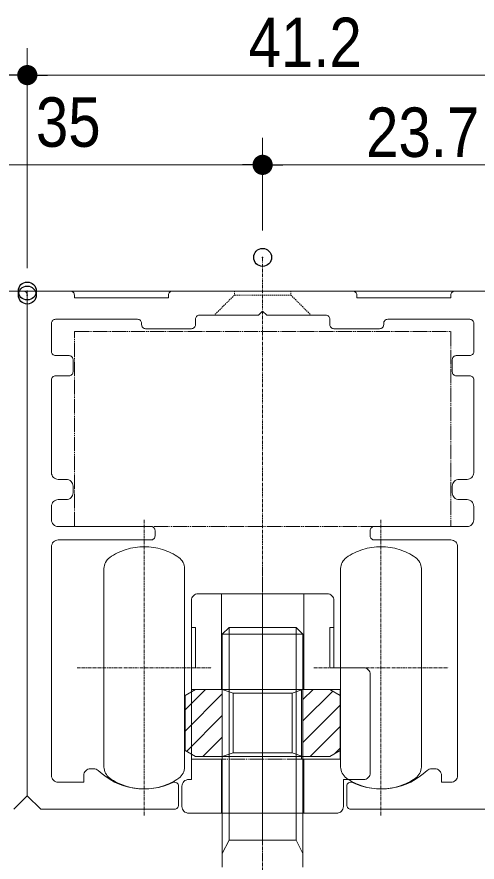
# Model space of a CAD drawing. Units: millimetres, scale not verified. Extents: x -4547 to 4547, y -2284 to 2284.
# Drawn here: x 872.2 to 1128.9, y 397.7 to 868.7 of the extents above; entities that cross this region are included whole.
import ezdxf
from ezdxf.enums import TextEntityAlignment as Align

# ---------------------------------------------------------------- set-up
doc = ezdxf.new("R2010")
doc.units = ezdxf.units.MM
doc.header["$LTSCALE"] = 20
doc.header["$PDMODE"] = 32
doc.header["$PDSIZE"] = 10
for name, pattern in [('USER1', [10.5, 8, -0.5, 0.5, -0.5, 0.5, -0.5]), ('USER2', [2.91, 1.76, -0.4, 0.35, -0.4]), ('USER3', [1.11, 0.71, -0.4])]:
    doc.linetypes.add(name, pattern=pattern)
for name, color, linetype, lineweight in [('0-1_3一般', 7, 'Continuous', 15), ('0-2_2寸法-2', 7, 'Continuous', 15), ('0-3_0', 7, 'Continuous', 25), ('0-5_2寸法-1', 7, 'Continuous', 15)]:
    doc.layers.add(name, color=color, linetype=linetype, lineweight=lineweight)
doc.layers.add('0-4_Defpoints', color=7, linetype='Continuous')
doc.styles.add('ＭＳ Ｐゴシック', font='')
doc.styles.get('ＭＳ Ｐゴシック').set_extended_font_data('MS PGothic')

# ---------------------------------------------------------------- blocks, each defined once
blk = doc.blocks.new('グループ-50')
at = {"layer": '0-1_3一般', "linetype": 'USER2'}
blk.add_line((46997.5, 5582), (46997.5, 8297), dxfattribs=at)
blk = doc.blocks.new('グループ-52')
at = {"layer": '0-1_3一般', "linetype": 'USER1'}
blk.add_lwpolyline([(44897.6, 13869), (49097.6, 13869), (49097.6, 11694), (44897.6, 11694)], close=True, dxfattribs=at)
blk = doc.blocks.new('グループ-53')
at = {"layer": '0-1_3一般'}
for p, q in [((43892.6, 14319), (44327.6, 14319)), ((44372.6, 14274), (44372.6, 9374.3)), ((44372.6, 14124), (44372.6, 14274)), ((44372.6, 8694), (44372.6, 9374.3)), ((44222.6, 8544), (44372.6, 8694))]:
    blk.add_line(p, q, dxfattribs=at)
for start, end in [(45, 90), (0, 45)]:
    blk.add_arc((44327.6, 14274), 45, start, end, dxfattribs=at)
blk.add_blockref('グループ-52', (0, 0), dxfattribs=at)
blk = doc.blocks.new('グループ-54')
at = {"layer": '0-1_3一般', "linetype": 'USER2'}
blk.add_line((46997.6, 8244.4), (46997.6, 14694), dxfattribs=at)
at = {"layer": '0-1_3一般'}
for p, q in [((44372.6, 14319), (44372.6, 8694)), ((44852.6, 14319), (44372.6, 14319)), ((48002.6, 14319), (45992.6, 14319)), ((49937.1, 14319), (49142.6, 14319)), ((44897.6, 14244), (44897.6, 14274)), ((45947.6, 14244), (44897.6, 14244)), ((45947.6, 14274), (45947.6, 14244)), ((48047.6, 14244), (48047.6, 14274)), ((49097.6, 14244), (48047.6, 14244)), ((49097.6, 14274), (49097.6, 14244)), ((46292.6, 14049), (46952.6, 14049)), ((46952.6, 14049), (46997.6, 14094)), ((46997.6, 14094), (47042.6, 14049)), ((47042.6, 14049), (47702.6, 14049)), ((44642.6, 13644), (44642.6, 13959)), ((44687.6, 14004), (45602.6, 14004)), ((45647.6, 13959), (45647.6, 13944)), ((46247.6, 13944), (46247.6, 14004)), ((47747.6, 14004), (47747.6, 13944)), ((48347.6, 13944), (48347.6, 13959)), ((48392.6, 14004), (49307.6, 14004)), ((49352.6, 13959), (49352.6, 13644)), ((45692.6, 13899), (46202.6, 13899)), ((47792.6, 13899), (48302.6, 13899)), ((44837.6, 13599), (44687.6, 13599)), ((49307.6, 13599), (49157.6, 13599)), ((44882.6, 13419), (44882.6, 13554)), ((49112.6, 13554), (49112.6, 13419)), ((44642.6, 12294), (44642.6, 13329)), ((44687.6, 13374), (44837.6, 13374)), ((49157.6, 13374), (49307.6, 13374)), ((49352.6, 13329), (49352.6, 12294)), ((44807.6, 12219), (44717.6, 12219)), ((49277.6, 12219), (49187.6, 12219)), ((44882.6, 12069), (44882.6, 12144)), ((49112.6, 12144), (49112.6, 12069)), ((44717.6, 11994), (44807.6, 11994)), ((49187.6, 11994), (49277.6, 11994)), ((44642.6, 11769), (44642.6, 11919)), ((49352.6, 11919), (49352.6, 11769)), ((45752.6, 11694), (44717.6, 11694)), ((49277.6, 11694), (48242.6, 11694)), ((45797.6, 11589), (45797.6, 11649)), ((48197.6, 11649), (48197.6, 11589)), ((44717.6, 11544), (45752.6, 11544)), ((48242.6, 11544), (49097.6, 11544)), ((44642.6, 8919), (44642.6, 11469)), ((49172.6, 11469), (49172.6, 8919)), ((45111.8, 8994), (45077.6, 8994)), ((48917.6, 8994), (48883.3, 8994)), ((45002.6, 8919), (45002.6, 8844)), ((48992.6, 8844), (48992.6, 8919)), ((45002.6, 8844), (44717.6, 8844)), ((46060.1, 8589), (46060.1, 8799.6)), ((47935.1, 8799.6), (47935.1, 8589)), ((49097.6, 8844), (48992.6, 8844)), ((44372.6, 8694), (44522.6, 8544)), ((44522.6, 8544), (46015.1, 8544)), ((47980.1, 8544), (50177.6, 8544))]:
    blk.add_line(p, q, dxfattribs=at)
at = {"layer": '0-1_3一般', "linetype": 'USER3'}
for p, q in [((47312.6, 14319), (47312.6, 14274)), ((46682.6, 14274), (46457.6, 14049)), ((47312.6, 14274), (47537.6, 14049))]:
    blk.add_line(p, q, dxfattribs=at)
blk.add_lwpolyline([(46682.6, 14319), (46682.6, 14274), (47312.6, 14274)], dxfattribs=at)
at = {"layer": '0-1_3一般'}
for centre, radius, start, end in [((44852.6, 14274), 45, 45, 90), ((45992.6, 14274), 45, 90, 135), ((48002.6, 14274), 45, 45, 90), ((49142.6, 14274), 45, 90, 135), ((44852.6, 14274), 45, 0, 45), ((45992.6, 14274), 45, 135, 180), ((48002.6, 14274), 45, 0, 45), ((49142.6, 14274), 45, 135, 180), ((46292.6, 14004), 45, 90, 135), ((47702.6, 14004), 45, 45, 90), ((44687.6, 13959), 45, 135, 180), ((44687.6, 13959), 45, 90, 135), ((45602.6, 13959), 45, 45, 90), ((45602.6, 13959), 45, 0, 45), ((45692.6, 13944), 45, 180, 225), ((46202.6, 13944), 45, 315, 0), ((46292.6, 14004), 45, 135, 180), ((47702.6, 14004), 45, 0, 45), ((47792.6, 13944), 45, 180, 225), ((48302.6, 13944), 45, 315, 0), ((48392.6, 13959), 45, 135, 180), ((48392.6, 13959), 45, 90, 135), ((49307.6, 13959), 45, 45, 90), ((49307.6, 13959), 45, 0, 45), ((45692.6, 13944), 45, 225, 270), ((46202.6, 13944), 45, 270, 315), ((47792.6, 13944), 45, 225, 270), ((48302.6, 13944), 45, 270, 315), ((44687.6, 13644), 45, 180, 225), ((44687.6, 13644), 45, 225, 270), ((44837.6, 13554), 45, 45, 90), ((44837.6, 13554), 45, 0, 45), ((49157.6, 13554), 45, 135, 180), ((49157.6, 13554), 45, 90, 135), ((49307.6, 13644), 45, 270, 315), ((49307.6, 13644), 45, 315, 0), ((44837.6, 13419), 45, 270, 315), ((44837.6, 13419), 45, 315, 0), ((49157.6, 13419), 45, 180, 225), ((49157.6, 13419), 45, 225, 270), ((44687.6, 13329), 45, 135, 180), ((44687.6, 13329), 45, 90, 135), ((49307.6, 13329), 45, 45, 90), ((49307.6, 13329), 45, 0, 45), ((44717.6, 12294), 75, 180, 225), ((49277.6, 12294), 75, 315, 0), ((44717.6, 12294), 75, 225, 270), ((44807.6, 12144), 75, 45, 90), ((44807.6, 12144), 75, 0, 45), ((49187.6, 12144), 75, 135, 180), ((49187.6, 12144), 75, 90, 135), ((49277.6, 12294), 75, 270, 315), ((44807.6, 12069), 75, 315, 0), ((49187.6, 12069), 75, 180, 225), ((44717.6, 11919), 75, 135, 180), ((44717.6, 11919), 75, 90, 135), ((44807.6, 12069), 75, 270, 315), ((49187.6, 12069), 75, 225, 270), ((49277.6, 11919), 75, 45, 90), ((49277.6, 11919), 75, 0, 45), ((44717.6, 11769), 75, 180, 225), ((44717.6, 11769), 75, 225, 270), ((45752.6, 11649), 45, 45, 90), ((48242.6, 11649), 45, 90, 135), ((49277.6, 11769), 75, 270, 315), ((49277.6, 11769), 75, 315, 0), ((45752.6, 11649), 45, 0, 45), ((45752.6, 11589), 45, 315, 0), ((48242.6, 11649), 45, 135, 180), ((48242.6, 11589), 45, 180, 225), ((44717.6, 11469), 75, 135, 180), ((44717.6, 11469), 75, 90, 135), ((45752.6, 11589), 45, 270, 315), ((48242.6, 11589), 45, 225, 270), ((49097.6, 11469), 75, 45, 90), ((49097.6, 11469), 75, 0, 45), ((45077.6, 8919), 75, 135, 180), ((45077.6, 8919), 75, 90, 135), ((45111.8, 8919), 75, 68.34075, 90), ((45111.8, 8919), 75, 46.68151, 68.34075), ((45677.6, 9519), 749.7, 226.68151, 260.9065), ((48317.6, 9519), 749.7, 279.0935, 313.31849), ((48883.3, 8919), 75, 111.65925, 133.31849), ((48883.3, 8919), 75, 90, 111.65925), ((48917.6, 8919), 75, 45, 90), ((48917.6, 8919), 75, 0, 45), ((44717.6, 8919), 75, 180, 225), ((44717.6, 8919), 75, 225, 270), ((49097.6, 8919), 75, 270, 315), ((49097.6, 8919), 75, 315, 0), ((45677.6, 9519), 749.7, 260.9065, 295.13149), ((46015.1, 8799.6), 45, 57.56575, 115.13149), ((46015.1, 8799.6), 45, 0, 57.56575), ((47980.1, 8799.6), 45, 122.43425, 180), ((47980.1, 8799.6), 45, 64.86851, 122.43425), ((48317.6, 9519), 749.7, 244.86851, 279.0935), ((46015.1, 8589), 45, 315, 0), ((47980.1, 8589), 45, 180, 225), ((46015.1, 8589), 45, 270, 315), ((47980.1, 8589), 45, 225, 270)]:
    blk.add_arc(centre, radius, start, end, dxfattribs=at)
blk = doc.blocks.new('グループ-58')
at = {"layer": '0-1_3一般', "linetype": 'USER2'}
blk.add_line((46997.6, 11244.4), (46997.6, 8199.4), dxfattribs=at)
at = {"layer": '0-1_3一般'}
for p, q in [((46277.6, 10944.4), (46540.1, 10944.4)), ((46540.1, 9879.4), (46540.1, 10944.4)), ((46540.1, 10944.4), (47455.1, 10944.4)), ((47455.1, 10944.4), (47717.6, 10944.4)), ((47455.1, 10944.4), (47455.1, 9879.4)), ((46202.6, 10869.4), (46202.6, 10569.4)), ((47792.6, 10569.4), (47792.6, 10869.4)), ((46202.6, 10569.4), (46202.6, 10119.4)), ((46202.6, 10569.4), (46247.6, 10569.4)), ((46247.6, 10569.4), (46247.6, 10119.4)), ((47747.6, 10569.4), (47747.6, 10119.4)), ((47792.6, 10569.4), (47747.6, 10569.4)), ((47792.6, 10119.4), (47792.6, 10569.4)), ((46202.6, 10119.4), (46202.6, 9879.4)), ((46247.6, 10119.4), (46202.6, 10119.4)), ((47747.6, 10119.4), (47792.6, 10119.4)), ((47792.6, 10119.4), (48122.6, 10119.4)), ((48197.6, 10044.4), (48197.6, 8949.4)), ((46202.6, 9879.4), (46540.1, 9879.4)), ((47430.6, 9879.4), (47455.1, 9879.4)), ((47430.6, 9879.4), (47430.6, 9099.4)), ((47455.1, 9879.4), (47792.6, 9879.4)), ((47792.6, 9879.4), (47863.6, 9879.4)), ((47863.6, 9879.4), (47863.6, 9099.4)), ((46540.1, 9099.4), (46202.6, 9099.4)), ((46540.1, 9099.4), (46540.1, 8499.4)), ((47455.1, 9099.4), (47430.6, 9099.4)), ((47792.6, 9099.4), (47455.1, 9099.4)), ((47455.1, 9099.4), (47455.1, 8499.4)), ((47863.6, 9099.4), (47792.6, 9099.4)), ((46202.6, 8874.4), (46172.6, 8874.4)), ((47897.6, 8874.4), (47897.6, 8574.4)), ((48122.6, 8874.4), (47897.6, 8874.4)), ((46097.6, 8574.4), (46097.6, 8799.4)), ((46540.1, 8499.4), (46172.6, 8499.4)), ((47455.1, 8499.4), (46540.1, 8499.4)), ((47822.6, 8499.4), (47455.1, 8499.4))]:
    blk.add_line(p, q, dxfattribs=at)
at = {"layer": '0-1_3一般', "linetype": 'USER1'}
for p, q in [((46540.1, 9879.4), (47430.6, 9879.4)), ((47430.6, 9099.4), (46540.1, 9099.4))]:
    blk.add_line(p, q, dxfattribs=at)
at = {"layer": '0-1_3一般'}
blk.add_lwpolyline([(46202.6, 9879.4), (46202.6, 9099.4), (46202.6, 8874.4)], dxfattribs=at)
for centre, start, end in [((46277.6, 10869.4), 90, 135), ((47717.6, 10869.4), 45, 90), ((46277.6, 10869.4), 135, 180), ((47717.6, 10869.4), 0, 45), ((48122.6, 10044.4), 45, 90), ((48122.6, 10044.4), 0, 45), ((48122.6, 8949.4), 315, 0), ((46172.6, 8799.4), 90, 135), ((48122.6, 8949.4), 270, 315), ((46172.6, 8799.4), 135, 180), ((46172.6, 8574.4), 180, 225), ((47822.6, 8574.4), 315, 0), ((46172.6, 8574.4), 225, 270), ((47822.6, 8574.4), 270, 315)]:
    blk.add_arc(centre, 75, start, end, dxfattribs=at)
blk = doc.blocks.new('グループ-59')
at = {"layer": '0-1_3一般'}
for p, q in [((46131.5, 9812.4), (46247.6, 9879.4)), ((46131.5, 9196.4), (46131.5, 9812.4)), ((46247.6, 9879.4), (46547.6, 9879.4)), ((46547.6, 9879.4), (46667.6, 9836.1)), ((46547.6, 9879.4), (47447.6, 9879.4)), ((46547.6, 9879.4), (46547.6, 9129.4)), ((46667.6, 9836.1), (47327.6, 9836.1)), ((46667.6, 9836.1), (46667.6, 9172.7)), ((47327.6, 9836.1), (47447.6, 9879.4)), ((47327.6, 9836.1), (47327.6, 9172.7)), ((47447.6, 9879.4), (47747.6, 9879.4)), ((47447.6, 9879.4), (47447.6, 9129.4)), ((47863.6, 9812.4), (47747.6, 9879.4)), ((47863.6, 9812.4), (47863.6, 9196.4)), ((46131.5, 9196.4), (46247.6, 9129.4)), ((46547.6, 9129.4), (46667.6, 9172.7)), ((47327.6, 9172.7), (46667.6, 9172.7)), ((47447.6, 9129.4), (47327.6, 9172.7)), ((47747.6, 9129.4), (47863.6, 9196.4)), ((46397.6, 9129.4), (46247.6, 9129.4)), ((46547.6, 9129.4), (46397.6, 9129.4)), ((47447.6, 9129.4), (46547.6, 9129.4)), ((47597.6, 9129.4), (47447.6, 9129.4)), ((47747.6, 9129.4), (47597.6, 9129.4))]:
    blk.add_line(p, q, dxfattribs=at)
at = {"layer": '0-1_3一般', "lineweight": 5}
for p, q in [((46131.5, 9651.5), (46359.4, 9879.4)), ((46131.5, 9411.5), (46547.6, 9827.6)), ((47447.6, 9767.6), (47559.4, 9879.4)), ((47447.6, 9527.6), (47780.4, 9860.4)), ((47447.6, 9287.6), (47863.6, 9703.6)), ((46147.3, 9187.3), (46547.6, 9587.6)), ((47529.4, 9129.4), (47863.6, 9463.6)), ((46329.4, 9129.4), (46547.6, 9347.6)), ((47799.2, 9159.2), (47863.6, 9223.6))]:
    blk.add_line(p, q, dxfattribs=at)
at = {"layer": '0-1_3一般'}
for points in [[(46547.6, 9879.4), (46547.6, 9129.4), (46397.6, 9129.4), (46247.6, 9129.4), (46131.5, 9196.4), (46131.5, 9812.4), (46247.6, 9879.4)], [(47447.6, 9879.4), (47447.6, 9129.4), (47597.6, 9129.4), (47747.6, 9129.4), (47863.6, 9196.4), (47863.6, 9812.4), (47747.6, 9879.4)]]:
    blk.add_lwpolyline(points, close=True, dxfattribs=at)
blk = doc.blocks.new('グループ-60')
at = {"layer": '0-1_3一般', "linetype": 'USER2'}
for p, q in [((45677.6, 11769.4), (45677.6, 8469.4)), ((48317.6, 11769.4), (48317.6, 8469.4)), ((44927.6, 10119.4), (46427.6, 10119.4)), ((47567.6, 10119.4), (49067.6, 10119.4))]:
    blk.add_line(p, q, dxfattribs=at)
at = {"layer": '0-1_3一般'}
for p, q in [((45227.6, 11225.2), (45227.6, 10119.4)), ((46127.6, 11225.2), (46127.6, 10119.4)), ((47867.6, 11225.2), (47867.6, 10119.4)), ((48767.6, 11225.2), (48767.6, 10119.4)), ((45227.6, 10119.4), (45227.6, 9013.5)), ((46127.6, 10119.4), (46127.6, 9013.5)), ((47867.6, 10119.4), (47867.6, 9013.5)), ((48767.6, 10119.4), (48767.6, 9013.5))]:
    blk.add_line(p, q, dxfattribs=at)
for centre, radius, start, end in [((45677.6, 10794.4), 675, 107.42495, 124.8499), ((45677.6, 10794.4), 675, 90, 107.42495), ((45677.6, 10794.4), 675, 72.57505, 90), ((45677.6, 10794.4), 675, 55.1501, 72.57505), ((48317.6, 10794.4), 675, 107.42495, 124.8499), ((48317.6, 10794.4), 675, 90, 107.42495), ((48317.6, 10794.4), 675, 72.57505, 90), ((48317.6, 10794.4), 675, 55.1501, 72.57505), ((45377.6, 11225.2), 150, 124.8499, 152.42495), ((45977.6, 11225.2), 150, 27.57505, 55.1501), ((48017.6, 11225.2), 150, 124.8499, 152.42495), ((48617.6, 11225.2), 150, 27.57505, 55.1501), ((45377.6, 11225.2), 150, 152.42495, 180), ((45977.6, 11225.2), 150, 0, 27.57505), ((48017.6, 11225.2), 150, 152.42495, 180), ((48617.6, 11225.2), 150, 0, 27.57505), ((45377.6, 9013.5), 150, 180, 207.57505), ((45977.6, 9013.5), 150, 332.42495, 0), ((48017.6, 9013.5), 150, 180, 207.57505), ((48617.6, 9013.5), 150, 332.42495, 0), ((45377.6, 9013.5), 150, 207.57505, 235.1501), ((45677.6, 9444.4), 675, 235.1501, 252.57505), ((45677.6, 9444.4), 675, 287.42495, 304.8499), ((45977.6, 9013.5), 150, 304.8499, 332.42495), ((48017.6, 9013.5), 150, 207.57505, 235.1501), ((48317.6, 9444.4), 675, 235.1501, 252.57505), ((48317.6, 9444.4), 675, 287.42495, 304.8499), ((48617.6, 9013.5), 150, 304.8499, 332.42495), ((45677.6, 9444.4), 675, 252.57505, 270), ((45677.6, 9444.4), 675, 270, 287.42495), ((48317.6, 9444.4), 675, 252.57505, 270), ((48317.6, 9444.4), 675, 270, 287.42495)]:
    blk.add_arc(centre, radius, start, end, dxfattribs=at)
blk = doc.blocks.new('グループ-61')
at = {"layer": '0-1_3一般'}
for name in ['グループ-60', 'グループ-58', 'グループ-59']:
    blk.add_blockref(name, (0, 0), dxfattribs=at)
blk = doc.blocks.new('グループ-62')
at = {"layer": '0-1_3一般'}
blk.add_lwpolyline([(54422.6, 14319), (39872.6, 14319), (29381.5, 14319)], dxfattribs=at)
blk = doc.blocks.new('グループ-63')
at = {"layer": '0-1_3一般', "linetype": 'USER2'}
blk.add_line((46997.5, 6046.3), (46997.5, 10831.6), dxfattribs=at)
at = {"layer": '0-1_3一般'}
for p, q in [((46622.5, 8199), (46622.5, 10569.4)), ((47372.5, 10569.4), (47372.5, 8199)), ((46547.5, 10494.4), (47447.5, 10494.4)), ((46547.5, 8049), (46622.5, 8199)), ((47372.5, 8199), (46622.5, 8199)), ((47447.5, 8049), (47372.5, 8199)), ((46547.5, 7899), (46547.5, 8049)), ((47447.5, 8049), (47447.5, 7899))]:
    blk.add_line(p, q, dxfattribs=at)
for points in [[(46547.5, 8049), (46547.5, 10494.4), (46622.5, 10569.4)], [(46622.5, 10569.4), (47372.5, 10569.4), (47447.5, 10494.4), (47447.5, 8049)]]:
    blk.add_lwpolyline(points, dxfattribs=at)
blk = doc.blocks.new('グループ-64')
at = {"layer": '0-1_3一般'}
for name in ['グループ-54', 'グループ-53', 'グループ-62', 'グループ-61', 'グループ-63', 'グループ-50']:
    blk.add_blockref(name, (0, 0), dxfattribs=at)
blk = doc.blocks.new('_Dot')
at = {"layer": '0-3_0'}
blk.add_line((-10, 0), (-20, 0), dxfattribs=at)
for points in [[(0, 0), (-6.37, 7.71), (-5.36, 8.44)], [(0, 0), (-5.36, 8.44), (-4.26, 9.05)], [(0, 0), (-4.26, 9.05), (-3.09, 9.51)], [(0, 0), (-3.09, 9.51), (-1.87, 9.82)], [(0, 0), (-1.87, 9.82), (-0.63, 9.98)], [(0, 0), (-0.63, 9.98), (0.63, 9.98)], [(0, 0), (0.63, 9.98), (1.87, 9.82)], [(0, 0), (1.87, 9.82), (3.09, 9.51)], [(0, 0), (3.09, 9.51), (4.26, 9.05)], [(0, 0), (4.26, 9.05), (5.36, 8.44)], [(0, 0), (5.36, 8.44), (6.37, 7.71)], [(0, 0), (-10, 0), (-9.92, 1.25)], [(0, 0), (-9.92, -1.25), (-10, 0)], [(0, 0), (-9.92, 1.25), (-9.69, 2.49)], [(0, 0), (-9.69, -2.49), (-9.92, -1.25)], [(0, 0), (-9.69, 2.49), (-9.3, 3.68)], [(0, 0), (-9.3, -3.68), (-9.69, -2.49)], [(0, 0), (-9.3, 3.68), (-8.76, 4.82)], [(0, 0), (-8.76, -4.82), (-9.3, -3.68)], [(0, 0), (-8.76, 4.82), (-8.09, 5.88)], [(0, 0), (-8.09, -5.88), (-8.76, -4.82)], [(0, 0), (-8.09, 5.88), (-7.29, 6.85)], [(0, 0), (-7.29, -6.85), (-8.09, -5.88)], [(0, 0), (-7.29, 6.85), (-6.37, 7.71)], [(0, 0), (-6.37, -7.71), (-7.29, -6.85)], [(0, 0), (-5.36, -8.44), (-6.37, -7.71)], [(0, 0), (-4.26, -9.05), (-5.36, -8.44)], [(0, 0), (-3.09, -9.51), (-4.26, -9.05)], [(0, 0), (-1.87, -9.82), (-3.09, -9.51)], [(0, 0), (-0.63, -9.98), (-1.87, -9.82)], [(0, 0), (0.63, -9.98), (-0.63, -9.98)], [(0, 0), (6.37, 7.71), (7.29, 6.85)], [(0, 0), (7.29, 6.85), (8.09, 5.88)], [(0, 0), (8.09, 5.88), (8.76, 4.82)], [(0, 0), (8.76, 4.82), (9.3, 3.68)], [(0, 0), (9.3, 3.68), (9.69, 2.49)], [(0, 0), (9.69, 2.49), (9.92, 1.25)], [(0, 0), (9.92, 1.25), (10, 0)], [(0, 0), (1.87, -9.82), (0.63, -9.98)], [(0, 0), (3.09, -9.51), (1.87, -9.82)], [(0, 0), (4.26, -9.05), (3.09, -9.51)], [(0, 0), (5.36, -8.44), (4.26, -9.05)], [(0, 0), (6.37, -7.71), (5.36, -8.44)], [(0, 0), (7.29, -6.85), (6.37, -7.71)], [(0, 0), (8.09, -5.88), (7.29, -6.85)], [(0, 0), (8.76, -4.82), (8.09, -5.88)], [(0, 0), (9.3, -3.68), (8.76, -4.82)], [(0, 0), (9.69, -2.49), (9.3, -3.68)], [(0, 0), (9.92, -1.25), (9.69, -2.49)], [(0, 0), (10, 0), (9.92, -1.25)]]:
    blk.add_solid(points, dxfattribs=at)

msp = doc.modelspace()

# ---------------------------------------------------------------- linework, layer by layer
at = {"layer": '0-2_2寸法-2'}
for p, q in [((1009.25, 749.7), (1009.25, 801.26)), ((758.01, 786.26), (998, 786.26))]:
    msp.add_line(p, q, dxfattribs=at)
at = {"layer": '0-4_Defpoints'}
for p in [(878, 836.26), (1009.25, 786.26), (1009.25, 734.7), (878, 715.95), (878, 713.7)]:
    msp.add_point(p, dxfattribs=at)
at = {"layer": '0-5_2寸法-1'}
for p, q in [((878, 730.95), (878, 851.26)), ((878, 728.7), (878, 851.26)), ((889.26, 836.26), (1175.75, 836.26)), ((1009.25, 749.7), (1009.25, 801.26)), ((1020.51, 786.26), (1175.75, 786.26))]:
    msp.add_line(p, q, dxfattribs=at)

# ---------------------------------------------------------------- block references
at = {"layer": '0-1_3一般', "xscale": 0.05, "yscale": 0.05}
msp.add_blockref('グループ-64', (-1340.62, 0), dxfattribs=at)
at = {"layer": '0-2_2寸法-2', "xscale": 0.5627563, "yscale": 0.5627563}
msp.add_blockref('_Dot', (1009.25, 786.26), dxfattribs=at)
at = {"layer": '0-5_2寸法-1', "xscale": 0.5627563, "yscale": 0.5627563}
msp.add_blockref('_Dot', (878, 836.26), dxfattribs=at)
at = {"layer": '0-5_2寸法-1', "xscale": 0.5627563, "yscale": 0.5627563, "rotation": 180}
for p in [(878, 836.26), (1009.25, 786.26)]:
    msp.add_blockref('_Dot', p, dxfattribs=at)

# ---------------------------------------------------------------- texts
at = {"layer": '0-2_2寸法-2', "style": 'ＭＳ Ｐゴシック', "width": 0.9}
msp.add_text('35', height=27.57, dxfattribs=at).set_placement((882.79, 788.03), align=Align.BOTTOM_LEFT)
at = {"layer": '0-5_2寸法-1', "style": 'ＭＳ Ｐゴシック', "width": 0.9}
for s, p in [('41.2', (1001.39, 832.45)), ('23.7', (1066.94, 782.38))]:
    msp.add_text(s, height=27.57, dxfattribs=at).set_placement(p, align=Align.BOTTOM_LEFT)

doc.saveas('drawing.dxf')
